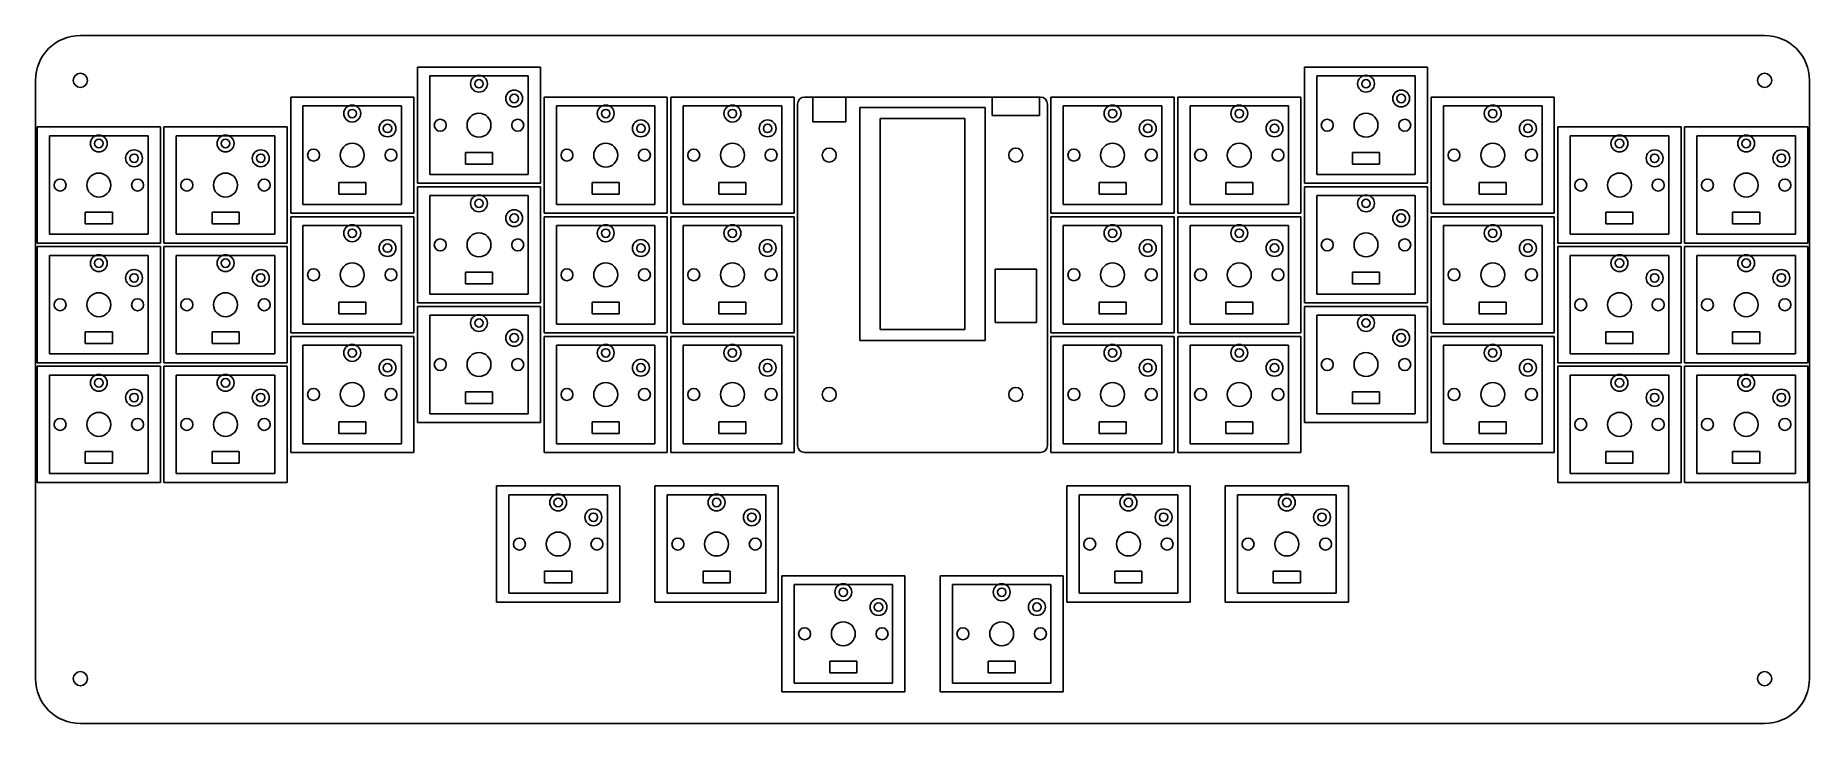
# Model space of a CAD drawing. Header units: millimetres. Extents: x 81 to 333, y -192 to -95.
import ezdxf

# ---------------------------------------------------------------- set-up
doc = ezdxf.new("R2010")
doc.units = ezdxf.units.MM

msp = doc.modelspace()

# ---------------------------------------------------------------- linework, layer by layer
for p, q in [((87.375, -94.75), (326.625, -94.75)), ((152.75, -99.25), (135.25, -99.25)), ((135.25, -99.25), (135.25, -115.75)), ((151, -100.5), (137, -100.5)), ((137, -100.5), (137, -114.5)), ((151, -114.5), (151, -100.5)), ((152.75, -115.75), (152.75, -99.25)), ((278.75, -99.25), (261.25, -99.25)), ((261.25, -99.25), (261.25, -115.75)), ((277, -100.5), (263, -100.5)), ((263, -100.5), (263, -114.5)), ((277, -114.5), (277, -100.5)), ((278.75, -115.75), (278.75, -99.25)), ((81, -186.125), (81, -101.125)), ((333, -101.125), (333, -186.125)), ((134.75, -103.5), (117.25, -103.5)), ((117.25, -103.5), (117.25, -120)), ((133, -104.75), (119, -104.75)), ((119, -104.75), (119, -118.75)), ((133, -118.75), (133, -104.75)), ((134.75, -120), (134.75, -103.5)), ((170.75, -103.5), (153.25, -103.5)), ((153.25, -103.5), (153.25, -120)), ((169, -104.75), (155, -104.75)), ((155, -104.75), (155, -118.75)), ((169, -118.75), (169, -104.75)), ((170.75, -120), (170.75, -103.5)), ((188.75, -103.5), (171.25, -103.5)), ((171.25, -103.5), (171.25, -120)), ((187, -104.75), (173, -104.75)), ((173, -104.75), (173, -118.75)), ((187, -118.75), (187, -104.75)), ((188.75, -120), (188.75, -103.5)), ((189.25, -104.5), (189.25, -153)), ((190.25, -103.5), (223.75, -103.5)), ((191.4, -103.5), (191.4, -107)), ((196.1, -107), (196.1, -103.5)), ((215.89, -104.994), (198.11, -104.994)), ((198.11, -104.994), (198.11, -138.074)), ((215.89, -138.074), (215.89, -104.994)), ((216.9, -103.5), (216.9, -106.1)), ((223.6, -106.1), (223.6, -103.5)), ((224.75, -153), (224.75, -104.5)), ((242.75, -103.5), (225.25, -103.5)), ((225.25, -103.5), (225.25, -120)), ((241, -104.75), (227, -104.75)), ((227, -104.75), (227, -118.75)), ((241, -118.75), (241, -104.75)), ((242.75, -120), (242.75, -103.5)), ((260.75, -103.5), (243.25, -103.5)), ((243.25, -103.5), (243.25, -120)), ((259, -104.75), (245, -104.75)), ((245, -104.75), (245, -118.75)), ((259, -118.75), (259, -104.75)), ((260.75, -120), (260.75, -103.5)), ((296.75, -103.5), (279.25, -103.5)), ((279.25, -103.5), (279.25, -120)), ((295, -104.75), (281, -104.75)), ((281, -104.75), (281, -118.75)), ((295, -118.75), (295, -104.75)), ((296.75, -120), (296.75, -103.5)), ((98.75, -107.75), (81.25, -107.75)), ((81.25, -107.75), (81.25, -124.25)), ((98.75, -124.25), (98.75, -107.75)), ((116.75, -107.75), (99.25, -107.75)), ((99.25, -107.75), (99.25, -124.25)), ((116.75, -124.25), (116.75, -107.75)), ((191.4, -107), (196.1, -107)), ((213, -106.534), (201, -106.534)), ((201, -106.534), (201, -136.534)), ((213, -136.534), (213, -106.534)), ((216.9, -106.1), (223.6, -106.1)), ((314.75, -107.75), (297.25, -107.75)), ((297.25, -107.75), (297.25, -124.25)), ((314.75, -124.25), (314.75, -107.75)), ((332.75, -107.75), (315.25, -107.75)), ((315.25, -107.75), (315.25, -124.25)), ((332.75, -124.25), (332.75, -107.75)), ((97, -109), (83, -109)), ((83, -109), (83, -123)), ((97, -123), (97, -109)), ((115, -109), (101, -109)), ((101, -109), (101, -123)), ((115, -123), (115, -109)), ((313, -109), (299, -109)), ((299, -109), (299, -123)), ((313, -123), (313, -109)), ((331, -109), (317, -109)), ((317, -109), (317, -123)), ((331, -123), (331, -109)), ((145.925, -111.375), (142.075, -111.375)), ((142.075, -111.375), (142.075, -113.025)), ((142.075, -113.025), (145.925, -113.025)), ((145.925, -113.025), (145.925, -111.375)), ((271.925, -111.375), (268.075, -111.375)), ((268.075, -111.375), (268.075, -113.025)), ((268.075, -113.025), (271.925, -113.025)), ((271.925, -113.025), (271.925, -111.375)), ((127.925, -115.625), (124.075, -115.625)), ((124.075, -115.625), (124.075, -117.275)), ((127.925, -117.275), (127.925, -115.625)), ((135.25, -115.75), (152.75, -115.75)), ((137, -114.5), (151, -114.5)), ((163.925, -115.625), (160.075, -115.625)), ((160.075, -115.625), (160.075, -117.275)), ((163.925, -117.275), (163.925, -115.625)), ((181.925, -115.625), (178.075, -115.625)), ((178.075, -115.625), (178.075, -117.275)), ((181.925, -117.275), (181.925, -115.625)), ((235.925, -115.625), (232.075, -115.625)), ((232.075, -115.625), (232.075, -117.275)), ((235.925, -117.275), (235.925, -115.625)), ((253.925, -115.625), (250.075, -115.625)), ((250.075, -115.625), (250.075, -117.275)), ((253.925, -117.275), (253.925, -115.625)), ((261.25, -115.75), (278.75, -115.75)), ((263, -114.5), (277, -114.5)), ((289.925, -115.625), (286.075, -115.625)), ((286.075, -115.625), (286.075, -117.275)), ((289.925, -117.275), (289.925, -115.625)), ((124.075, -117.275), (127.925, -117.275)), ((152.75, -116.25), (135.25, -116.25)), ((135.25, -116.25), (135.25, -132.75)), ((151, -117.5), (137, -117.5)), ((137, -117.5), (137, -131.5)), ((151, -131.5), (151, -117.5)), ((152.75, -132.75), (152.75, -116.25)), ((160.075, -117.275), (163.925, -117.275)), ((178.075, -117.275), (181.925, -117.275)), ((232.075, -117.275), (235.925, -117.275)), ((250.075, -117.275), (253.925, -117.275)), ((278.75, -116.25), (261.25, -116.25)), ((261.25, -116.25), (261.25, -132.75)), ((277, -117.5), (263, -117.5)), ((263, -117.5), (263, -131.5)), ((277, -131.5), (277, -117.5)), ((278.75, -132.75), (278.75, -116.25)), ((286.075, -117.275), (289.925, -117.275)), ((91.925, -119.875), (88.075, -119.875)), ((88.075, -119.875), (88.075, -121.525)), ((91.925, -121.525), (91.925, -119.875)), ((109.925, -119.875), (106.075, -119.875)), ((106.075, -119.875), (106.075, -121.525)), ((109.925, -121.525), (109.925, -119.875)), ((117.25, -120), (134.75, -120)), ((134.75, -120.5), (117.25, -120.5)), ((117.25, -120.5), (117.25, -137)), ((119, -118.75), (133, -118.75)), ((134.75, -137), (134.75, -120.5)), ((153.25, -120), (170.75, -120)), ((170.75, -120.5), (153.25, -120.5)), ((153.25, -120.5), (153.25, -137)), ((155, -118.75), (169, -118.75)), ((170.75, -137), (170.75, -120.5)), ((171.25, -120), (188.75, -120)), ((188.75, -120.5), (171.25, -120.5)), ((171.25, -120.5), (171.25, -137)), ((173, -118.75), (187, -118.75)), ((188.75, -137), (188.75, -120.5)), ((225.25, -120), (242.75, -120)), ((242.75, -120.5), (225.25, -120.5)), ((225.25, -120.5), (225.25, -137)), ((227, -118.75), (241, -118.75)), ((242.75, -137), (242.75, -120.5)), ((243.25, -120), (260.75, -120)), ((260.75, -120.5), (243.25, -120.5)), ((243.25, -120.5), (243.25, -137)), ((245, -118.75), (259, -118.75)), ((260.75, -137), (260.75, -120.5)), ((279.25, -120), (296.75, -120)), ((296.75, -120.5), (279.25, -120.5)), ((279.25, -120.5), (279.25, -137)), ((281, -118.75), (295, -118.75)), ((296.75, -137), (296.75, -120.5)), ((307.925, -119.875), (304.075, -119.875)), ((304.075, -119.875), (304.075, -121.525)), ((307.925, -121.525), (307.925, -119.875)), ((325.925, -119.875), (322.075, -119.875)), ((322.075, -119.875), (322.075, -121.525)), ((325.925, -121.525), (325.925, -119.875)), ((83, -123), (97, -123)), ((88.075, -121.525), (91.925, -121.525)), ((101, -123), (115, -123)), ((106.075, -121.525), (109.925, -121.525)), ((133, -121.75), (119, -121.75)), ((119, -121.75), (119, -135.75)), ((133, -135.75), (133, -121.75)), ((169, -121.75), (155, -121.75)), ((155, -121.75), (155, -135.75)), ((169, -135.75), (169, -121.75)), ((187, -121.75), (173, -121.75)), ((173, -121.75), (173, -135.75)), ((187, -135.75), (187, -121.75)), ((241, -121.75), (227, -121.75)), ((227, -121.75), (227, -135.75)), ((241, -135.75), (241, -121.75)), ((259, -121.75), (245, -121.75)), ((245, -121.75), (245, -135.75)), ((259, -135.75), (259, -121.75)), ((295, -121.75), (281, -121.75)), ((281, -121.75), (281, -135.75)), ((295, -135.75), (295, -121.75)), ((299, -123), (313, -123)), ((304.075, -121.525), (307.925, -121.525)), ((317, -123), (331, -123)), ((322.075, -121.525), (325.925, -121.525)), ((81.25, -124.25), (98.75, -124.25)), ((98.75, -124.75), (81.25, -124.75)), ((81.25, -124.75), (81.25, -141.25)), ((97, -126), (83, -126)), ((83, -126), (83, -140)), ((97, -140), (97, -126)), ((98.75, -141.25), (98.75, -124.75)), ((99.25, -124.25), (116.75, -124.25)), ((116.75, -124.75), (99.25, -124.75)), ((99.25, -124.75), (99.25, -141.25)), ((115, -126), (101, -126)), ((101, -126), (101, -140)), ((115, -140), (115, -126)), ((116.75, -141.25), (116.75, -124.75)), ((297.25, -124.25), (314.75, -124.25)), ((314.75, -124.75), (297.25, -124.75)), ((297.25, -124.75), (297.25, -141.25)), ((313, -126), (299, -126)), ((299, -126), (299, -140)), ((313, -140), (313, -126)), ((314.75, -141.25), (314.75, -124.75)), ((315.25, -124.25), (332.75, -124.25)), ((332.75, -124.75), (315.25, -124.75)), ((315.25, -124.75), (315.25, -141.25)), ((331, -126), (317, -126)), ((317, -126), (317, -140)), ((331, -140), (331, -126)), ((332.75, -141.25), (332.75, -124.75)), ((145.925, -128.375), (142.075, -128.375)), ((142.075, -128.375), (142.075, -130.025)), ((145.925, -130.025), (145.925, -128.375)), ((223.2, -127.95), (217.3, -127.95)), ((217.3, -127.95), (217.3, -135.55)), ((223.2, -135.55), (223.2, -127.95)), ((271.925, -128.375), (268.075, -128.375)), ((268.075, -128.375), (268.075, -130.025)), ((271.925, -130.025), (271.925, -128.375)), ((142.075, -130.025), (145.925, -130.025)), ((268.075, -130.025), (271.925, -130.025)), ((127.925, -132.625), (124.075, -132.625)), ((124.075, -132.625), (124.075, -134.275)), ((127.925, -134.275), (127.925, -132.625)), ((135.25, -132.75), (152.75, -132.75)), ((152.75, -133.25), (135.25, -133.25)), ((135.25, -133.25), (135.25, -149.75)), ((137, -131.5), (151, -131.5)), ((152.75, -149.75), (152.75, -133.25)), ((163.925, -132.625), (160.075, -132.625)), ((160.075, -132.625), (160.075, -134.275)), ((163.925, -134.275), (163.925, -132.625)), ((181.925, -132.625), (178.075, -132.625)), ((178.075, -132.625), (178.075, -134.275)), ((181.925, -134.275), (181.925, -132.625)), ((235.925, -132.625), (232.075, -132.625)), ((232.075, -132.625), (232.075, -134.275)), ((235.925, -134.275), (235.925, -132.625)), ((253.925, -132.625), (250.075, -132.625)), ((250.075, -132.625), (250.075, -134.275)), ((253.925, -134.275), (253.925, -132.625)), ((261.25, -132.75), (278.75, -132.75)), ((278.75, -133.25), (261.25, -133.25)), ((261.25, -133.25), (261.25, -149.75)), ((263, -131.5), (277, -131.5)), ((278.75, -149.75), (278.75, -133.25)), ((289.925, -132.625), (286.075, -132.625)), ((286.075, -132.625), (286.075, -134.275)), ((289.925, -134.275), (289.925, -132.625)), ((119, -135.75), (133, -135.75)), ((124.075, -134.275), (127.925, -134.275)), ((151, -134.5), (137, -134.5)), ((137, -134.5), (137, -148.5)), ((151, -148.5), (151, -134.5)), ((155, -135.75), (169, -135.75)), ((160.075, -134.275), (163.925, -134.275)), ((173, -135.75), (187, -135.75)), ((178.075, -134.275), (181.925, -134.275)), ((217.3, -135.55), (223.2, -135.55)), ((227, -135.75), (241, -135.75)), ((232.075, -134.275), (235.925, -134.275)), ((245, -135.75), (259, -135.75)), ((250.075, -134.275), (253.925, -134.275)), ((277, -134.5), (263, -134.5)), ((263, -134.5), (263, -148.5)), ((277, -148.5), (277, -134.5)), ((281, -135.75), (295, -135.75)), ((286.075, -134.275), (289.925, -134.275)), ((91.925, -136.875), (88.075, -136.875)), ((88.075, -136.875), (88.075, -138.525)), ((88.075, -138.525), (91.925, -138.525)), ((91.925, -138.525), (91.925, -136.875)), ((109.925, -136.875), (106.075, -136.875)), ((106.075, -136.875), (106.075, -138.525)), ((106.075, -138.525), (109.925, -138.525)), ((109.925, -138.525), (109.925, -136.875)), ((117.25, -137), (134.75, -137)), ((134.75, -137.5), (117.25, -137.5)), ((117.25, -137.5), (117.25, -154)), ((134.75, -154), (134.75, -137.5)), ((153.25, -137), (170.75, -137)), ((170.75, -137.5), (153.25, -137.5)), ((153.25, -137.5), (153.25, -154)), ((170.75, -154), (170.75, -137.5)), ((171.25, -137), (188.75, -137)), ((188.75, -137.5), (171.25, -137.5)), ((171.25, -137.5), (171.25, -154)), ((188.75, -154), (188.75, -137.5)), ((198.11, -138.074), (215.89, -138.074)), ((201, -136.534), (213, -136.534)), ((225.25, -137), (242.75, -137)), ((242.75, -137.5), (225.25, -137.5)), ((225.25, -137.5), (225.25, -154)), ((242.75, -154), (242.75, -137.5)), ((243.25, -137), (260.75, -137)), ((260.75, -137.5), (243.25, -137.5)), ((243.25, -137.5), (243.25, -154)), ((260.75, -154), (260.75, -137.5)), ((279.25, -137), (296.75, -137)), ((296.75, -137.5), (279.25, -137.5)), ((279.25, -137.5), (279.25, -154)), ((296.75, -154), (296.75, -137.5)), ((307.925, -136.875), (304.075, -136.875)), ((304.075, -136.875), (304.075, -138.525)), ((304.075, -138.525), (307.925, -138.525)), ((307.925, -138.525), (307.925, -136.875)), ((325.925, -136.875), (322.075, -136.875)), ((322.075, -136.875), (322.075, -138.525)), ((322.075, -138.525), (325.925, -138.525)), ((325.925, -138.525), (325.925, -136.875)), ((83, -140), (97, -140)), ((101, -140), (115, -140)), ((133, -138.75), (119, -138.75)), ((119, -138.75), (119, -152.75)), ((133, -152.75), (133, -138.75)), ((169, -138.75), (155, -138.75)), ((155, -138.75), (155, -152.75)), ((169, -152.75), (169, -138.75)), ((187, -138.75), (173, -138.75)), ((173, -138.75), (173, -152.75)), ((187, -152.75), (187, -138.75)), ((241, -138.75), (227, -138.75)), ((227, -138.75), (227, -152.75)), ((241, -152.75), (241, -138.75)), ((259, -138.75), (245, -138.75)), ((245, -138.75), (245, -152.75)), ((259, -152.75), (259, -138.75)), ((295, -138.75), (281, -138.75)), ((281, -138.75), (281, -152.75)), ((295, -152.75), (295, -138.75)), ((299, -140), (313, -140)), ((317, -140), (331, -140)), ((81.25, -141.25), (98.75, -141.25)), ((98.75, -141.75), (81.25, -141.75)), ((81.25, -141.75), (81.25, -158.25)), ((97, -143), (83, -143)), ((83, -143), (83, -157)), ((97, -157), (97, -143)), ((98.75, -158.25), (98.75, -141.75)), ((99.25, -141.25), (116.75, -141.25)), ((116.75, -141.75), (99.25, -141.75)), ((99.25, -141.75), (99.25, -158.25)), ((115, -143), (101, -143)), ((101, -143), (101, -157)), ((115, -157), (115, -143)), ((116.75, -158.25), (116.75, -141.75)), ((297.25, -141.25), (314.75, -141.25)), ((314.75, -141.75), (297.25, -141.75)), ((297.25, -141.75), (297.25, -158.25)), ((313, -143), (299, -143)), ((299, -143), (299, -157)), ((313, -157), (313, -143)), ((314.75, -158.25), (314.75, -141.75)), ((315.25, -141.25), (332.75, -141.25)), ((332.75, -141.75), (315.25, -141.75)), ((315.25, -141.75), (315.25, -158.25)), ((331, -143), (317, -143)), ((317, -143), (317, -157)), ((331, -157), (331, -143)), ((332.75, -158.25), (332.75, -141.75)), ((145.925, -145.375), (142.075, -145.375)), ((142.075, -145.375), (142.075, -147.025)), ((145.925, -147.025), (145.925, -145.375)), ((271.925, -145.375), (268.075, -145.375)), ((268.075, -145.375), (268.075, -147.025)), ((271.925, -147.025), (271.925, -145.375)), ((137, -148.5), (151, -148.5)), ((142.075, -147.025), (145.925, -147.025)), ((263, -148.5), (277, -148.5)), ((268.075, -147.025), (271.925, -147.025)), ((127.925, -149.625), (124.075, -149.625)), ((124.075, -149.625), (124.075, -151.275)), ((127.925, -151.275), (127.925, -149.625)), ((135.25, -149.75), (152.75, -149.75)), ((163.925, -149.625), (160.075, -149.625)), ((160.075, -149.625), (160.075, -151.275)), ((163.925, -151.275), (163.925, -149.625)), ((181.925, -149.625), (178.075, -149.625)), ((178.075, -149.625), (178.075, -151.275)), ((181.925, -151.275), (181.925, -149.625)), ((235.925, -149.625), (232.075, -149.625)), ((232.075, -149.625), (232.075, -151.275)), ((235.925, -151.275), (235.925, -149.625)), ((253.925, -149.625), (250.075, -149.625)), ((250.075, -149.625), (250.075, -151.275)), ((253.925, -151.275), (253.925, -149.625)), ((261.25, -149.75), (278.75, -149.75)), ((289.925, -149.625), (286.075, -149.625)), ((286.075, -149.625), (286.075, -151.275)), ((289.925, -151.275), (289.925, -149.625)), ((119, -152.75), (133, -152.75)), ((124.075, -151.275), (127.925, -151.275)), ((155, -152.75), (169, -152.75)), ((160.075, -151.275), (163.925, -151.275)), ((173, -152.75), (187, -152.75)), ((178.075, -151.275), (181.925, -151.275)), ((227, -152.75), (241, -152.75)), ((232.075, -151.275), (235.925, -151.275)), ((245, -152.75), (259, -152.75)), ((250.075, -151.275), (253.925, -151.275)), ((281, -152.75), (295, -152.75)), ((286.075, -151.275), (289.925, -151.275)), ((91.925, -153.875), (88.075, -153.875)), ((88.075, -153.875), (88.075, -155.525)), ((88.075, -155.525), (91.925, -155.525)), ((91.925, -155.525), (91.925, -153.875)), ((109.925, -153.875), (106.075, -153.875)), ((106.075, -153.875), (106.075, -155.525)), ((106.075, -155.525), (109.925, -155.525)), ((109.925, -155.525), (109.925, -153.875)), ((117.25, -154), (134.75, -154)), ((153.25, -154), (170.75, -154)), ((171.25, -154), (188.75, -154)), ((190.25, -154), (223.75, -154)), ((225.25, -154), (242.75, -154)), ((243.25, -154), (260.75, -154)), ((279.25, -154), (296.75, -154)), ((307.925, -153.875), (304.075, -153.875)), ((304.075, -153.875), (304.075, -155.525)), ((304.075, -155.525), (307.925, -155.525)), ((307.925, -155.525), (307.925, -153.875)), ((325.925, -153.875), (322.075, -153.875)), ((322.075, -153.875), (322.075, -155.525)), ((322.075, -155.525), (325.925, -155.525)), ((325.925, -155.525), (325.925, -153.875)), ((81.25, -158.25), (98.75, -158.25)), ((83, -157), (97, -157)), ((99.25, -158.25), (116.75, -158.25)), ((101, -157), (115, -157)), ((164, -158.75), (146.5, -158.75)), ((146.5, -158.75), (146.5, -175.25)), ((164, -175.25), (164, -158.75)), ((186.5, -158.75), (169, -158.75)), ((169, -158.75), (169, -175.25)), ((186.5, -175.25), (186.5, -158.75)), ((245, -158.75), (227.5, -158.75)), ((227.5, -158.75), (227.5, -175.25)), ((245, -175.25), (245, -158.75)), ((267.5, -158.75), (250, -158.75)), ((250, -158.75), (250, -175.25)), ((267.5, -175.25), (267.5, -158.75)), ((297.25, -158.25), (314.75, -158.25)), ((299, -157), (313, -157)), ((315.25, -158.25), (332.75, -158.25)), ((317, -157), (331, -157)), ((162.25, -160), (148.25, -160)), ((148.25, -160), (148.25, -174)), ((162.25, -174), (162.25, -160)), ((184.75, -160), (170.75, -160)), ((170.75, -160), (170.75, -174)), ((184.75, -174), (184.75, -160)), ((243.25, -160), (229.25, -160)), ((229.25, -160), (229.25, -174)), ((243.25, -174), (243.25, -160)), ((265.75, -160), (251.75, -160)), ((251.75, -160), (251.75, -174)), ((265.75, -174), (265.75, -160)), ((157.175, -170.875), (153.325, -170.875)), ((153.325, -170.875), (153.325, -172.525)), ((157.175, -172.525), (157.175, -170.875)), ((179.675, -170.875), (175.825, -170.875)), ((175.825, -170.875), (175.825, -172.525)), ((179.675, -172.525), (179.675, -170.875)), ((238.175, -170.875), (234.325, -170.875)), ((234.325, -170.875), (234.325, -172.525)), ((238.175, -172.525), (238.175, -170.875)), ((260.675, -170.875), (256.825, -170.875)), ((256.825, -170.875), (256.825, -172.525)), ((260.675, -172.525), (260.675, -170.875)), ((153.325, -172.525), (157.175, -172.525)), ((175.825, -172.525), (179.675, -172.525)), ((204.5, -171.5), (187, -171.5)), ((187, -171.5), (187, -188)), ((202.75, -172.75), (188.75, -172.75)), ((188.75, -172.75), (188.75, -186.75)), ((202.75, -186.75), (202.75, -172.75)), ((204.5, -188), (204.5, -171.5)), ((227, -171.5), (209.5, -171.5)), ((209.5, -171.5), (209.5, -188)), ((225.25, -172.75), (211.25, -172.75)), ((211.25, -172.75), (211.25, -186.75)), ((225.25, -186.75), (225.25, -172.75)), ((227, -188), (227, -171.5)), ((234.325, -172.525), (238.175, -172.525)), ((256.825, -172.525), (260.675, -172.525)), ((146.5, -175.25), (164, -175.25)), ((148.25, -174), (162.25, -174)), ((169, -175.25), (186.5, -175.25)), ((170.75, -174), (184.75, -174)), ((227.5, -175.25), (245, -175.25)), ((229.25, -174), (243.25, -174)), ((250, -175.25), (267.5, -175.25)), ((251.75, -174), (265.75, -174)), ((197.675, -183.625), (193.825, -183.625)), ((193.825, -183.625), (193.825, -185.275)), ((197.675, -185.275), (197.675, -183.625)), ((220.175, -183.625), (216.325, -183.625)), ((216.325, -183.625), (216.325, -185.275)), ((220.175, -185.275), (220.175, -183.625)), ((193.825, -185.275), (197.675, -185.275)), ((216.325, -185.275), (220.175, -185.275)), ((187, -188), (204.5, -188)), ((188.75, -186.75), (202.75, -186.75)), ((209.5, -188), (227, -188)), ((211.25, -186.75), (225.25, -186.75)), ((326.625, -192.5), (87.375, -192.5))]:
    msp.add_line(p, q)
for centre, radius in [((87.375, -101.125), 1), ((144, -101.6), 1.2), ((270, -101.6), 1.2), ((326.625, -101.125), 1), ((144, -101.6), 0.6), ((149, -103.7), 1.2), ((149, -103.7), 0.6), ((270, -101.6), 0.6), ((275, -103.7), 1.2), ((275, -103.7), 0.6), ((126, -105.85), 1.2), ((126, -105.85), 0.6), ((144, -107.5), 1.7), ((162, -105.85), 1.2), ((162, -105.85), 0.6), ((180, -105.85), 1.2), ((180, -105.85), 0.6), ((234, -105.85), 1.2), ((234, -105.85), 0.6), ((252, -105.85), 1.2), ((252, -105.85), 0.6), ((270, -107.5), 1.7), ((288, -105.85), 1.2), ((288, -105.85), 0.6), ((131, -107.95), 1.2), ((131, -107.95), 0.6), ((138.5, -107.5), 0.85), ((149.5, -107.5), 0.85), ((167, -107.95), 1.2), ((167, -107.95), 0.6), ((185, -107.95), 1.2), ((185, -107.95), 0.6), ((239, -107.95), 1.2), ((239, -107.95), 0.6), ((257, -107.95), 1.2), ((257, -107.95), 0.6), ((264.5, -107.5), 0.85), ((275.5, -107.5), 0.85), ((293, -107.95), 1.2), ((293, -107.95), 0.6), ((90, -110.1), 1.2), ((90, -110.1), 0.6), ((108, -110.1), 1.2), ((108, -110.1), 0.6), ((126, -111.75), 1.7), ((162, -111.75), 1.7), ((180, -111.75), 1.7), ((193.75, -111.75), 1), ((220.25, -111.75), 1), ((234, -111.75), 1.7), ((252, -111.75), 1.7), ((288, -111.75), 1.7), ((306, -110.1), 1.2), ((306, -110.1), 0.6), ((324, -110.1), 1.2), ((324, -110.1), 0.6), ((95, -112.2), 1.2), ((95, -112.2), 0.6), ((113, -112.2), 1.2), ((113, -112.2), 0.6), ((120.5, -111.75), 0.85), ((131.5, -111.75), 0.85), ((156.5, -111.75), 0.85), ((167.5, -111.75), 0.85), ((174.5, -111.75), 0.85), ((185.5, -111.75), 0.85), ((228.5, -111.75), 0.85), ((239.5, -111.75), 0.85), ((246.5, -111.75), 0.85), ((257.5, -111.75), 0.85), ((282.5, -111.75), 0.85), ((293.5, -111.75), 0.85), ((311, -112.2), 1.2), ((311, -112.2), 0.6), ((329, -112.2), 1.2), ((329, -112.2), 0.6), ((84.5, -116), 0.85), ((90, -116), 1.7), ((95.5, -116), 0.85), ((102.5, -116), 0.85), ((108, -116), 1.7), ((113.5, -116), 0.85), ((300.5, -116), 0.85), ((306, -116), 1.7), ((311.5, -116), 0.85), ((318.5, -116), 0.85), ((324, -116), 1.7), ((329.5, -116), 0.85), ((144, -118.6), 1.2), ((144, -118.6), 0.6), ((270, -118.6), 1.2), ((270, -118.6), 0.6), ((149, -120.7), 1.2), ((149, -120.7), 0.6), ((275, -120.7), 1.2), ((275, -120.7), 0.6), ((126, -122.85), 1.2), ((126, -122.85), 0.6), ((144, -124.5), 1.7), ((162, -122.85), 1.2), ((162, -122.85), 0.6), ((180, -122.85), 1.2), ((180, -122.85), 0.6), ((234, -122.85), 1.2), ((234, -122.85), 0.6), ((252, -122.85), 1.2), ((252, -122.85), 0.6), ((270, -124.5), 1.7), ((288, -122.85), 1.2), ((288, -122.85), 0.6), ((90, -127.1), 1.2), ((108, -127.1), 1.2), ((131, -124.95), 1.2), ((131, -124.95), 0.6), ((138.5, -124.5), 0.85), ((149.5, -124.5), 0.85), ((167, -124.95), 1.2), ((167, -124.95), 0.6), ((185, -124.95), 1.2), ((185, -124.95), 0.6), ((239, -124.95), 1.2), ((239, -124.95), 0.6), ((257, -124.95), 1.2), ((257, -124.95), 0.6), ((264.5, -124.5), 0.85), ((275.5, -124.5), 0.85), ((293, -124.95), 1.2), ((293, -124.95), 0.6), ((306, -127.1), 1.2), ((324, -127.1), 1.2), ((90, -127.1), 0.6), ((95, -129.2), 1.2), ((108, -127.1), 0.6), ((113, -129.2), 1.2), ((120.5, -128.75), 0.85), ((126, -128.75), 1.7), ((131.5, -128.75), 0.85), ((156.5, -128.75), 0.85), ((162, -128.75), 1.7), ((167.5, -128.75), 0.85), ((174.5, -128.75), 0.85), ((180, -128.75), 1.7), ((185.5, -128.75), 0.85), ((228.5, -128.75), 0.85), ((234, -128.75), 1.7), ((239.5, -128.75), 0.85), ((246.5, -128.75), 0.85), ((252, -128.75), 1.7), ((257.5, -128.75), 0.85), ((282.5, -128.75), 0.85), ((288, -128.75), 1.7), ((293.5, -128.75), 0.85), ((306, -127.1), 0.6), ((311, -129.2), 1.2), ((324, -127.1), 0.6), ((329, -129.2), 1.2), ((95, -129.2), 0.6), ((113, -129.2), 0.6), ((311, -129.2), 0.6), ((329, -129.2), 0.6), ((84.5, -133), 0.85), ((90, -133), 1.7), ((95.5, -133), 0.85), ((102.5, -133), 0.85), ((108, -133), 1.7), ((113.5, -133), 0.85), ((300.5, -133), 0.85), ((306, -133), 1.7), ((311.5, -133), 0.85), ((318.5, -133), 0.85), ((324, -133), 1.7), ((329.5, -133), 0.85), ((144, -135.6), 1.2), ((144, -135.6), 0.6), ((270, -135.6), 1.2), ((270, -135.6), 0.6), ((149, -137.7), 1.2), ((149, -137.7), 0.6), ((275, -137.7), 1.2), ((275, -137.7), 0.6), ((126, -139.85), 1.2), ((126, -139.85), 0.6), ((131, -141.95), 1.2), ((138.5, -141.5), 0.85), ((144, -141.5), 1.7), ((149.5, -141.5), 0.85), ((162, -139.85), 1.2), ((162, -139.85), 0.6), ((167, -141.95), 1.2), ((180, -139.85), 1.2), ((180, -139.85), 0.6), ((185, -141.95), 1.2), ((234, -139.85), 1.2), ((234, -139.85), 0.6), ((239, -141.95), 1.2), ((252, -139.85), 1.2), ((252, -139.85), 0.6), ((257, -141.95), 1.2), ((264.5, -141.5), 0.85), ((270, -141.5), 1.7), ((275.5, -141.5), 0.85), ((288, -139.85), 1.2), ((288, -139.85), 0.6), ((293, -141.95), 1.2), ((90, -144.1), 1.2), ((90, -144.1), 0.6), ((108, -144.1), 1.2), ((108, -144.1), 0.6), ((131, -141.95), 0.6), ((167, -141.95), 0.6), ((185, -141.95), 0.6), ((239, -141.95), 0.6), ((257, -141.95), 0.6), ((293, -141.95), 0.6), ((306, -144.1), 1.2), ((306, -144.1), 0.6), ((324, -144.1), 1.2), ((324, -144.1), 0.6), ((95, -146.2), 1.2), ((95, -146.2), 0.6), ((113, -146.2), 1.2), ((113, -146.2), 0.6), ((120.5, -145.75), 0.85), ((126, -145.75), 1.7), ((131.5, -145.75), 0.85), ((156.5, -145.75), 0.85), ((162, -145.75), 1.7), ((167.5, -145.75), 0.85), ((174.5, -145.75), 0.85), ((180, -145.75), 1.7), ((185.5, -145.75), 0.85), ((193.75, -145.75), 1), ((220.25, -145.75), 1), ((228.5, -145.75), 0.85), ((234, -145.75), 1.7), ((239.5, -145.75), 0.85), ((246.5, -145.75), 0.85), ((252, -145.75), 1.7), ((257.5, -145.75), 0.85), ((282.5, -145.75), 0.85), ((288, -145.75), 1.7), ((293.5, -145.75), 0.85), ((311, -146.2), 1.2), ((311, -146.2), 0.6), ((329, -146.2), 1.2), ((329, -146.2), 0.6), ((90, -150), 1.7), ((108, -150), 1.7), ((306, -150), 1.7), ((324, -150), 1.7), ((84.5, -150), 0.85), ((95.5, -150), 0.85), ((102.5, -150), 0.85), ((113.5, -150), 0.85), ((300.5, -150), 0.85), ((311.5, -150), 0.85), ((318.5, -150), 0.85), ((329.5, -150), 0.85), ((155.25, -161.1), 1.2), ((155.25, -161.1), 0.6), ((177.75, -161.1), 1.2), ((177.75, -161.1), 0.6), ((236.25, -161.1), 1.2), ((236.25, -161.1), 0.6), ((258.75, -161.1), 1.2), ((258.75, -161.1), 0.6), ((160.25, -163.2), 1.2), ((160.25, -163.2), 0.6), ((182.75, -163.2), 1.2), ((182.75, -163.2), 0.6), ((241.25, -163.2), 1.2), ((241.25, -163.2), 0.6), ((263.75, -163.2), 1.2), ((263.75, -163.2), 0.6), ((149.75, -167), 0.85), ((155.25, -167), 1.7), ((160.75, -167), 0.85), ((172.25, -167), 0.85), ((177.75, -167), 1.7), ((183.25, -167), 0.85), ((230.75, -167), 0.85), ((236.25, -167), 1.7), ((241.75, -167), 0.85), ((253.25, -167), 0.85), ((258.75, -167), 1.7), ((264.25, -167), 0.85), ((195.75, -173.85), 1.2), ((195.75, -173.85), 0.6), ((218.25, -173.85), 1.2), ((218.25, -173.85), 0.6), ((200.75, -175.95), 1.2), ((200.75, -175.95), 0.6), ((223.25, -175.95), 1.2), ((223.25, -175.95), 0.6), ((190.25, -179.75), 0.85), ((195.75, -179.75), 1.7), ((201.25, -179.75), 0.85), ((212.75, -179.75), 0.85), ((218.25, -179.75), 1.7), ((223.75, -179.75), 0.85), ((87.375, -186.125), 1), ((326.625, -186.125), 1)]:
    msp.add_circle(centre, radius)
for centre, radius, start, end in [((87.375, -101.125), 6.375, 90, 180), ((326.625, -101.125), 6.375, 0, 90), ((190.25, -104.5), 1, 90, 180), ((223.75, -104.5), 1, 0, 90), ((190.25, -153), 1, 180, 270), ((223.75, -153), 1, 270, 0), ((87.375, -186.125), 6.375, 180, 270), ((326.625, -186.125), 6.375, 270, 0)]:
    msp.add_arc(centre, radius, start, end)

doc.saveas('drawing.dxf')
